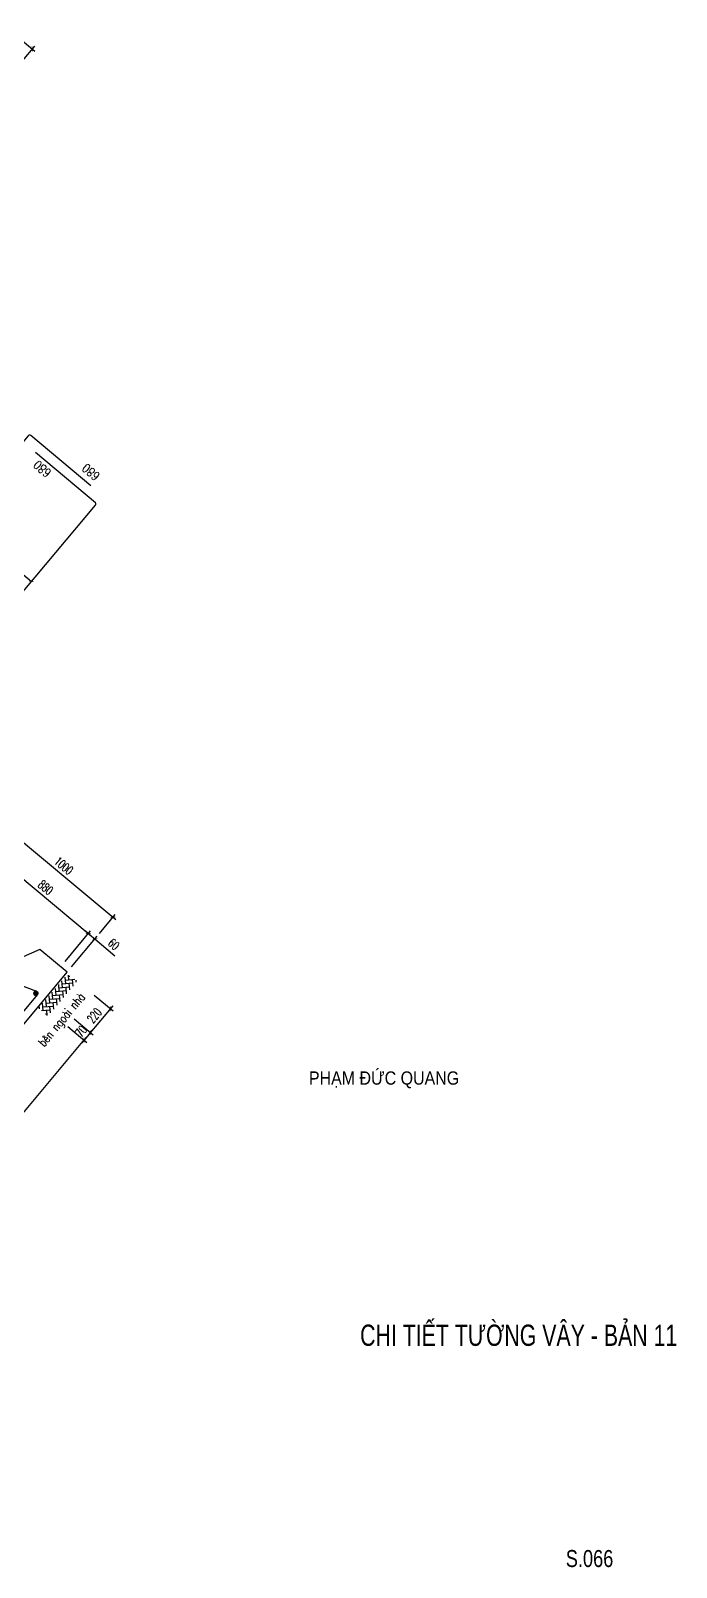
# Model space of a CAD drawing. Header units: millimetres. Extents: x -143483 to 1166745, y -1448440 to -1202244.
# Drawn here: x 1145852 to 1164092, y -1297151 to -1253719 of the extents above; entities that cross this region are included whole.
import ezdxf
from ezdxf.enums import TextEntityAlignment as Align

# ---------------------------------------------------------------- set-up
doc = ezdxf.new("R2010")
doc.units = ezdxf.units.MM
doc.header["$LTSCALE"] = 30
doc.header["$PDMODE"] = 3
doc.layers.get('0').update_dxf_attribs({"lineweight": 9})
doc.layers.get('Defpoints').update_dxf_attribs({"lineweight": 9})
for name, color, linetype in [('0-Chu khung ten', 7, 'Continuous'), ('ccu11-Cotthep', 9, 'Continuous'), ('ccu11-Dim', 8, 'Continuous'), ('ccu11-Hatch', 8, 'Continuous'), ('ccu11-Text', 31, 'Continuous'), ('ccu11-Thep doc', 4, 'Continuous'), ('ccu11-Thepdai', 6, 'Continuous'), ('Xref_ST_MBDV Cot vach 30.7.2022$0$Xref_ST_MBDV Cot vach 30.7.2022|Xref_ST_MBDV Cot vach 30.7.2022|Xref_ST_MBDV Cot vach 30.7.2022|Xref_ST_MBDV Cot vach 30.7.2022|ccu12-Thay', 7, 'Continuous')]:
    doc.layers.add(name, color=color, linetype=linetype)
doc.styles.add('ccu11-dim', font='vnsimli.shx', dxfattribs={"width": 0.65, "bigfont": 'bigfont.shx'})
doc.styles.add('ccu11-VnAvantH', font='VHAVAN.TTF')
doc.styles.add('ccu11-vnsimli', font='vnsimli.shx', dxfattribs={"width": 0.8, "bigfont": 'vns.shx'})
doc.styles.add('LoGoTTAs1', font='VHARIAL.TTF')
doc.styles.add('LoGoTTAs2', font='VHAVAN.TTF')
doc.styles.add('VNARIALH', font='VHARIAL.TTF')
doc.dimstyles.new('ccu11-100', dxfattribs={"dimscale": 100, "dimtxt": 2.5, "dimasz": 1, "dimexe": 1, "dimexo": 2, "dimgap": 1, "dimtad": 1, "dimdec": 0, "dimdsep": 46, "dimtxsty": 'ccu11-dim', "dimblk": 'ARCHTICK', "dimcen": -1, "dimdle": 1, "dimclrd": 256, "dimclre": 256, "dimclrt": 3, "dimadec": 0, "dimazin": 2, "dimtfac": 0.1, "dimtdec": 0, "dimtmove": 0, "dimatfit": 1, "dimldrblk": 'ARCHTICK', "dimfxl": 0, "dimtvp": 0.833333, "dimtolj": 1, "dimtzin": 12, "dimarcsym": 0})
doc.dimstyles.new('ccu11-100x4', dxfattribs={"dimscale": 100, "dimtxt": 2.5, "dimasz": 1, "dimexe": 1, "dimexo": 2, "dimgap": 1, "dimtad": 1, "dimdec": 0, "dimlfac": 0.25, "dimdsep": 46, "dimtxsty": 'ccu11-dim', "dimblk": 'ARCHTICK', "dimcen": -1, "dimdle": 1, "dimclrd": 256, "dimclre": 256, "dimclrt": 3, "dimadec": 0, "dimazin": 2, "dimtfac": 0.1, "dimtdec": 0, "dimtmove": 0, "dimatfit": 1, "dimldrblk": 'ARCHTICK', "dimfxl": 0, "dimtvp": 0.833333, "dimtolj": 1, "dimtzin": 12, "dimarcsym": 0})

# ---------------------------------------------------------------- blocks, each defined once
blk = doc.blocks.new('_ARCHTICK')
at = {"color": 0, "linetype": 'ByBlock', "const_width": 0.15}
blk.add_lwpolyline([(-0.5, -0.5), (0.5, 0.5)], dxfattribs=at)
blk = doc.blocks.new('*D3334')
at = {"layer": 'ccu11-Dim', "linetype": 'ByBlock', "lineweight": -2, "ltscale": 30, "transparency": 16777216}
for p, q in [((1145434, -1253848), (1145971, -1254298)), ((1145958, -1254157), (1145264, -1254984)), ((1144869, -1254522), (1145405, -1254972))]:
    blk.add_line(p, q, dxfattribs=at)
at = {"layer": 'Defpoints', "color": 0, "linetype": 'ByBlock', "ltscale": 30, "transparency": 16777216}
for p in [(1145281, -1253719), (1144716, -1254393), (1145328, -1254907)]:
    blk.add_point(p, dxfattribs=at)
at = {"layer": 'ccu11-Dim', "linetype": 'ByBlock', "lineweight": -2, "ltscale": 30, "transparency": 16777216, "xscale": 100, "yscale": 100, "zscale": 100}
for p, rotation in [((1145894, -1254233), 49.9999999935166), ((1145328, -1254907), 229.9999999935166)]:
    blk.add_blockref('_ARCHTICK', p, dxfattribs=dict(at, rotation=rotation))
at = {"layer": 'ccu11-Dim', "color": 3, "linetype": 'ByBlock', "ltscale": 30, "transparency": 16777216, "insert": (1145439, -1254426), "char_height": 250, "attachment_point": 5, "rotation": 50, "style": 'ccu11-dim'}
blk.add_mtext('\\A1;220', dxfattribs=at)
blk = doc.blocks.new('*D3342')
at = {"layer": 'ccu11-Dim', "linetype": 'ByBlock', "lineweight": -2, "ltscale": 30, "transparency": 16777216}
for p, q in [((1144117, -1277772), (1144840, -1276905)), ((1144699, -1276918), (1147556, -1279301)), ((1146821, -1280026), (1147543, -1279160))]:
    blk.add_line(p, q, dxfattribs=at)
at = {"layer": 'Defpoints', "color": 0, "linetype": 'ByBlock', "ltscale": 30, "transparency": 16777216}
for p in [(1143989, -1277926), (1147479, -1279237), (1146693, -1280180)]:
    blk.add_point(p, dxfattribs=at)
at = {"layer": 'ccu11-Dim', "linetype": 'ByBlock', "lineweight": -2, "ltscale": 30, "transparency": 16777216, "xscale": 100, "yscale": 100, "zscale": 100}
for p, rotation in [((1144776, -1276982), 140.1770003508405), ((1147479, -1279237), 320.1770003508405)]:
    blk.add_blockref('_ARCHTICK', p, dxfattribs=dict(at, rotation=rotation))
at = {"layer": 'ccu11-Dim', "color": 3, "linetype": 'ByBlock', "ltscale": 30, "transparency": 16777216, "insert": (1146272, -1277937), "char_height": 250, "attachment_point": 5, "rotation": 320.177, "style": 'ccu11-dim'}
blk.add_mtext('\\A1;880', dxfattribs=at)
blk = doc.blocks.new('*D3343')
at = {"layer": 'ccu11-Dim', "linetype": 'ByBlock', "lineweight": -2, "ltscale": 30, "transparency": 16777216}
for p, q in [((1146821, -1280026), (1147543, -1279160)), ((1147005, -1280180), (1147728, -1279313)), ((1147479, -1279237), (1147403, -1279173)), ((1147479, -1279237), (1147664, -1279390)), ((1147664, -1279390), (1148232, -1279864))]:
    blk.add_line(p, q, dxfattribs=at)
at = {"layer": 'Defpoints', "color": 0, "linetype": 'ByBlock', "ltscale": 30, "transparency": 16777216}
for p in [(1147479, -1279237), (1146693, -1280180), (1146877, -1280334)]:
    blk.add_point(p, dxfattribs=at)
at = {"layer": 'ccu11-Dim', "linetype": 'ByBlock', "lineweight": -2, "ltscale": 30, "transparency": 16777216, "xscale": 100, "yscale": 100, "zscale": 100}
for p, rotation in [((1147479, -1279237), 320.1770003508405), ((1147664, -1279390), 140.1770003508405)]:
    blk.add_blockref('_ARCHTICK', p, dxfattribs=dict(at, rotation=rotation))
at = {"layer": 'ccu11-Dim', "color": 3, "linetype": 'ByBlock', "ltscale": 30, "transparency": 16777216, "insert": (1148198, -1279543), "char_height": 250, "attachment_point": 5, "rotation": 320.177, "style": 'ccu11-dim'}
blk.add_mtext('\\A1;60', dxfattribs=at)
blk = doc.blocks.new('*D3344')
at = {"layer": 'ccu11-Dim', "linetype": 'ByBlock', "lineweight": -2, "ltscale": 30, "transparency": 16777216}
for p, q in [((1144720, -1276675), (1145168, -1276137)), ((1145027, -1276150), (1148253, -1278840)), ((1147792, -1279237), (1148240, -1278699))]:
    blk.add_line(p, q, dxfattribs=at)
at = {"layer": 'Defpoints', "color": 0, "linetype": 'ByBlock', "ltscale": 30, "transparency": 16777216}
for p in [(1144592, -1276829), (1148176, -1278776), (1147664, -1279390)]:
    blk.add_point(p, dxfattribs=at)
at = {"layer": 'ccu11-Dim', "linetype": 'ByBlock', "lineweight": -2, "ltscale": 30, "transparency": 16777216, "xscale": 100, "yscale": 100, "zscale": 100}
for p, rotation in [((1145104, -1276214), 140.1770003508405), ((1148176, -1278776), 320.1770003508405)]:
    blk.add_blockref('_ARCHTICK', p, dxfattribs=dict(at, rotation=rotation))
at = {"layer": 'ccu11-Dim', "color": 3, "linetype": 'ByBlock', "ltscale": 30, "transparency": 16777216, "insert": (1146784, -1277322), "char_height": 250, "attachment_point": 5, "rotation": 320.177, "style": 'ccu11-dim'}
blk.add_mtext('\\A1;1000', dxfattribs=at)
blk = doc.blocks.new('*D3347')
at = {"layer": 'ccu11-Dim', "lineweight": -2, "transparency": 16777216}
blk.add_arc((1134412, -1295282), 2014, 360, 50.177, dxfattribs=at)
at = {"layer": 'Defpoints', "color": 0, "transparency": 16777216}
for p in [(1146877, -1280334), (1136341, -1294703), (1134412, -1295282), (1134412, -1295282), (1138549, -1295282)]:
    blk.add_point(p, dxfattribs=at)
at = {"layer": 'ccu11-Dim', "lineweight": -2, "transparency": 16777216, "xscale": 100, "yscale": 100, "zscale": 100}
for p, rotation in [((1135702, -1293735), 140.1770003494885), ((1136426, -1295282), 269.9999999999987)]:
    blk.add_blockref('_ARCHTICK', p, dxfattribs=dict(at, rotation=rotation))
at = {"layer": 'ccu11-Dim', "color": 3, "transparency": 16777216, "insert": (1136440, -1294333), "char_height": 250, "attachment_point": 5, "rotation": 295.0885, "style": 'ccu11-dim'}
blk.add_mtext('\\A1;50\\M+1818B', dxfattribs=at)
blk = doc.blocks.new('*D3348')
at = {"layer": 'ccu11-Dim', "linetype": 'ByBlock', "lineweight": -2, "ltscale": 30, "transparency": 16777216}
for p, q in [((1147643, -1280977), (1148180, -1281427)), ((1147078, -1281651), (1147614, -1282101)), ((1148167, -1281286), (1147473, -1282113))]:
    blk.add_line(p, q, dxfattribs=at)
at = {"layer": 'Defpoints', "color": 0, "linetype": 'ByBlock', "ltscale": 30, "transparency": 16777216}
for p in [(1147490, -1280848), (1146924, -1281522), (1147537, -1282037)]:
    blk.add_point(p, dxfattribs=at)
at = {"layer": 'ccu11-Dim', "linetype": 'ByBlock', "lineweight": -2, "ltscale": 30, "transparency": 16777216, "xscale": 100, "yscale": 100, "zscale": 100}
for p, rotation in [((1148103, -1281362), 49.9999999935166), ((1147537, -1282037), 229.9999999935166)]:
    blk.add_blockref('_ARCHTICK', p, dxfattribs=dict(at, rotation=rotation))
at = {"layer": 'ccu11-Dim', "color": 3, "linetype": 'ByBlock', "ltscale": 30, "transparency": 16777216, "insert": (1147648, -1281555), "char_height": 250, "attachment_point": 5, "rotation": 50, "style": 'ccu11-dim'}
blk.add_mtext('\\A1;220', dxfattribs=at)
blk = doc.blocks.new('*D3349')
at = {"layer": 'ccu11-Dim', "linetype": 'ByBlock', "lineweight": -2, "ltscale": 30, "transparency": 16777216}
for p, q in [((1147078, -1281651), (1147614, -1282101)), ((1146898, -1281865), (1147434, -1282315)), ((1147537, -1282037), (1147357, -1282251)), ((1147537, -1282037), (1147602, -1281960)), ((1147357, -1282251), (1147293, -1282328))]:
    blk.add_line(p, q, dxfattribs=at)
at = {"layer": 'Defpoints', "color": 0, "linetype": 'ByBlock', "ltscale": 30, "transparency": 16777216}
for p in [(1146924, -1281522), (1146744, -1281737), (1147357, -1282251)]:
    blk.add_point(p, dxfattribs=at)
at = {"layer": 'ccu11-Dim', "linetype": 'ByBlock', "lineweight": -2, "ltscale": 30, "transparency": 16777216, "xscale": 100, "yscale": 100, "zscale": 100}
for p, rotation in [((1147537, -1282037), 229.9999999935166), ((1147357, -1282251), 49.99999999351658)]:
    blk.add_blockref('_ARCHTICK', p, dxfattribs=dict(at, rotation=rotation))
at = {"layer": 'ccu11-Dim', "color": 3, "linetype": 'ByBlock', "ltscale": 30, "transparency": 16777216, "insert": (1147275, -1281999), "char_height": 250, "attachment_point": 5, "rotation": 50, "style": 'ccu11-dim'}
blk.add_mtext('\\A1;70', dxfattribs=at)
blk = doc.blocks.new('*D3350')
at = {"layer": 'ccu11-Dim', "linetype": 'ByBlock', "lineweight": -2, "ltscale": 30, "transparency": 16777216}
for p, q in [((1146898, -1281865), (1147434, -1282315)), ((1135528, -1296349), (1147422, -1282174)), ((1135133, -1295886), (1135669, -1296336))]:
    blk.add_line(p, q, dxfattribs=at)
at = {"layer": 'Defpoints', "color": 0, "linetype": 'ByBlock', "ltscale": 30, "transparency": 16777216}
for p in [(1146744, -1281737), (1147357, -1282251), (1134979, -1295758)]:
    blk.add_point(p, dxfattribs=at)
at = {"layer": 'ccu11-Dim', "linetype": 'ByBlock', "lineweight": -2, "ltscale": 30, "transparency": 16777216, "xscale": 100, "yscale": 100, "zscale": 100}
for p, rotation in [((1147357, -1282251), 49.99999999351658), ((1135592, -1296272), 229.9999999935166)]:
    blk.add_blockref('_ARCHTICK', p, dxfattribs=dict(at, rotation=rotation))
at = {"layer": 'ccu11-Dim', "color": 3, "linetype": 'ByBlock', "ltscale": 30, "transparency": 16777216, "insert": (1141302, -1289117), "char_height": 250, "attachment_point": 5, "rotation": 50, "style": 'ccu11-dim'}
blk.add_mtext('\\A1;4576', dxfattribs=at)
blk = doc.blocks.new('MCT')
at = {"ltscale": 0.005}
for p, q in [((-0.49, 0), (0.49, 0)), ((0.35, -0.35), (-0.35, 0.35)), ((-0.35, -0.35), (0.35, 0.35)), ((0, -0.49), (0, 0.49))]:
    blk.add_line(p, q, dxfattribs=at)
blk.add_circle((0, 0), 0.492, dxfattribs=at)
blk = doc.blocks.new('*U2295')
at = {"layer": 'ccu11-Thep doc', "xscale": -121.9200000001001, "yscale": 121.9200000001001, "zscale": 121.92, "rotation": 270}
blk.add_blockref('MCT', (0, 0), dxfattribs=at)
blk = doc.blocks.new('*U2296')
at = {"layer": 'ccu11-Thep doc', "color": 0, "linetype": 'ByBlock', "lineweight": -2, "transparency": 16777216}
for p in [(0, 0), (800, 0), (1600, 0), (2400, 0), (3200, 0), (4000, 0), (4800, 0), (5600, 0), (6400, 0), (7200, 0), (8000, 0), (8800, 0), (9600, 0), (10400, 0), (11200, 0), (12000, 0), (12800, 0), (13600, 0), (14400, 0), (15200, 0), (16000, 0), (16800, 0), (17600, 0)]:
    blk.add_blockref('*U2295', p, dxfattribs=at)
blk = doc.blocks.new('ccu11_88_tenbv')
at = {"layer": '0-Chu khung ten', "color": 31, "style": 'LoGoTTAs2', "width": 0.8}
for p in [(-8837, 8052), (-8800, 6853)]:
    blk.add_attdef('...', p, '', height=220, dxfattribs=at)
at = {"layer": '0-Chu khung ten', "color": 31}
for tag, height, style, width, p in [('1', 500, 'VNARIALH', 0.85, (-4500, 3869)), ('2', 500, 'VNARIALH', 0.85, (-4500, 2917)), ('S1-01-1', 700, 'LoGoTTAs1', 0.8, (-2250, 607)), ('1/100', 350, 'VNARIALH', 0.85, (-6750, 229))]:
    blk.add_attdef(tag, text='', height=height, dxfattribs=dict(at, style=style, width=width)).set_placement(p, align=Align.CENTER)

msp = doc.modelspace()

# ---------------------------------------------------------------- hatches: boundary and pattern name
at = {"layer": 'ccu11-Hatch', "ltscale": 10}
h = msp.add_hatch(dxfattribs=at)
h.set_pattern_fill('AR-HBONE', color=256, scale=25, angle=320.177, style=0)
h.set_pattern_definition([(95.1770003, (-2306972.15, -2649082.72), (90.5687895, 108.6153505), [300, -100]), (5.1770003, (-2306981.17, -2648983.13), (90.5687895, 108.6153505), [300, -100])])
h.paths.add_polyline_path([(1146070.35, -1281343.79), (1146341.25, -1281569.68), (1147168.9, -1280577.12), (1146887, -1280397.86)])

# ---------------------------------------------------------------- linework, layer by layer
at = {"layer": 'ccu11-Thepdai'}
for points in [[(1147546.21, -1266580.37), (1145853.26, -1265159.81, 0.41421356), (1145782.81, -1265165.98), (1136168.58, -1276623.78, 0.41421356), (1136174.74, -1276694.22), (1137530.41, -1278516.74)], [(1142101.12, -1280190.03), (1142562.52, -1279636.69, -0.23620228), (1142705.33, -1279610.25), (1146014.69, -1280867.36, -0.5204497), (1146040.4, -1280962.22), (1134752, -1294499.93, -0.41421356), (1134681.58, -1294506.31), (1133081.63, -1291084.79, -0.41421356), (1133075.25, -1291014.37), (1143336.95, -1278707.95, -0.5204497), (1143434.89, -1278716.2), (1145266.32, -1281745.73, -0.23620228), (1145265.97, -1281890.96), (1144804.57, -1282444.3)]]:
    msp.add_lwpolyline(points, format="xyb", dxfattribs=at)
at = {"layer": 'ccu11-Thepdai', "linetype": 'ByBlock', "ltscale": 30}
msp.add_lwpolyline([(1136305.62, -1277176.09), (1137661.3, -1278998.61, 0.41421356), (1137731.74, -1278992.44), (1147683.26, -1267132.68, 0.41421356), (1147677.1, -1267062.24), (1145984.14, -1265641.68)], format="xyb", dxfattribs=at)
at = {"layer": 'Xref_ST_MBDV Cot vach 30.7.2022$0$Xref_ST_MBDV Cot vach 30.7.2022|Xref_ST_MBDV Cot vach 30.7.2022|Xref_ST_MBDV Cot vach 30.7.2022|Xref_ST_MBDV Cot vach 30.7.2022|ccu12-Thay', "ltscale": 10}
for p, q in [((1146109.47, -1279693.72), (1145084.35, -1280141.83)), ((1146876.98, -1280333.71), (1146109.47, -1279693.72)), ((1134412.29, -1295282.08), (1146876.98, -1280333.71))]:
    msp.add_line(p, q, dxfattribs=at)

# ---------------------------------------------------------------- block references
at = {"layer": 'ccu11-Text'}
ref = msp.add_blockref('ccu11_88_tenbv', (1167464.16, -1299595.16), dxfattribs=dict(at, xscale=1.447035390819924, yscale=1.447035390819924, zscale=1.447035390819924))
ref.add_attrib('1', 'CHI TIÕT T¦êNG V¢Y - B¶N 11', dxfattribs={"layer": '0-Chu khung ten', "color": 1, "height": 600.5843, "style": 'ccu11-VnAvantH', "width": 0.75}).set_placement((1159639.54, -1290292.34), align=Align.TOP_CENTER)
ref.add_attrib('S1-01-1', 'S.066', dxfattribs={"layer": '0-Chu khung ten', "color": 31, "height": 480.467, "style": 'ccu11-VnAvantH', "width": 0.8}).set_placement((1161641.85, -1297144.26), align=Align.CENTER)
ref.add_attrib('...', 'ph¹m ®øc quang', dxfattribs={"layer": '0-Chu khung ten', "color": 1, "height": 374.9188, "style": 'ccu11-VnAvantH', "width": 0.9}).set_placement((1155835.23, -1283509.97), align=Align.CENTER)
at = {"layer": 'ccu11-Thep doc', "rotation": 230.1770000001006}
msp.add_blockref('*U2296', (1145993.84, -1280924.92), dxfattribs=at)

# ---------------------------------------------------------------- texts
at = {"layer": 'ccu11-Text', "style": 'ccu11-vnsimli', "width": 0.8}
for p in [(1146456, -1266174.24), (1147828.56, -1266265.65)]:
    msp.add_text('680', height=250, rotation=140, dxfattribs=at).set_placement(p)
at = {"layer": 'ccu11-Text', "linetype": 'Continuous', "style": 'ccu11-vnsimli', "width": 0.75}
msp.add_text('bªn ngoµi nhµ', height=250, rotation=50.177, dxfattribs=at).set_placement((1146818.26, -1281752.91), align=Align.CENTER)

# ---------------------------------------------------------------- dimensions: what is measured, and where the dimension line sits
at = {"layer": 'ccu11-Dim', "linetype": 'ByBlock', "ltscale": 30}
for base, p1, p2, angle, picture, middle in [((1145328.47, -1254907.47), (1145281.28, -1253719.12), (1144715.63, -1254393.24), 50, '*D3334', (1145438.93, -1254425.79)), ((1148176, -1278775.84), (1144591.56, -1276828.59), (1147663.67, -1279390.27), 140.177, '*D3344', (1146784.04, -1277322.2)), ((1147537.27, -1282036.51), (1147490.09, -1280848.17), (1146924.44, -1281522.29), 50, '*D3348', (1147647.74, -1281554.83)), ((1147357.29, -1282251.01), (1134979.34, -1295757.89), (1146744.46, -1281736.78), 50, '*D3350', (1141302.37, -1289116.94))]:
    dim = msp.add_linear_dim(base=base, p1=p1, p2=p2, angle=angle, dimstyle='ccu11-100x4', dxfattribs=at)
    dim.commit()
    dim.dimension.update_dxf_attribs({"geometry": picture, "text_midpoint": middle})
for base, p1, p2, angle, override, picture, middle in [((1147479.34, -1279236.56), (1143989.2, -1277925.73), (1146692.65, -1280180.01), 140.177, {"dimtmove": 1}, '*D3342', (1146271.71, -1277936.62)), ((1147357.29, -1282251.01), (1146924.44, -1281522.29), (1146744.46, -1281736.78), 50, {"dimtix": 1}, '*D3349', (1147274.92, -1281999.13))]:
    dim = msp.add_linear_dim(base=base, p1=p1, p2=p2, angle=angle, dimstyle='ccu11-100x4', override=override, dxfattribs=at)
    dim.commit()
    dim.dimension.update_dxf_attribs({"geometry": picture, "text_midpoint": middle})
dim = msp.add_linear_dim(base=(1147479.34, -1279236.56), p1=(1146876.98, -1280333.71), p2=(1146692.65, -1280180.01), angle=320.177, dimstyle='ccu11-100x4', dxfattribs=at)
dim.commit()
dim.dimension.update_dxf_attribs({"geometry": '*D3343', "text_midpoint": (1148053.81, -1279715.59), "dimtype": 160})
at = {"layer": 'ccu11-Dim'}
dim = msp.add_angular_dim_2l(base=(1136340.92, -1294702.52), line1=((1134412.29, -1295282.08), (1138549.33, -1295282.08)), line2=((1134412.29, -1295282.08), (1146876.98, -1280333.71)), dimstyle='ccu11-100', override={"dimadec": 0}, dxfattribs=at)
dim.commit()
dim.dimension.update_dxf_attribs({"geometry": '*D3347', "text_midpoint": (1136439.9, -1294332.78)})

# ---------------------------------------------------------------- leaders
at = {"layer": 'ccu11-Cotthep', "linetype": 'ByBlock', "ltscale": 30}
msp.add_leader([(1145871.25, -1269292.15), (1144829.43, -1268417.96), (1144232.28, -1269129.61)], dimstyle='ccu11-100x4', dxfattribs=at)

doc.saveas('drawing.dxf')
